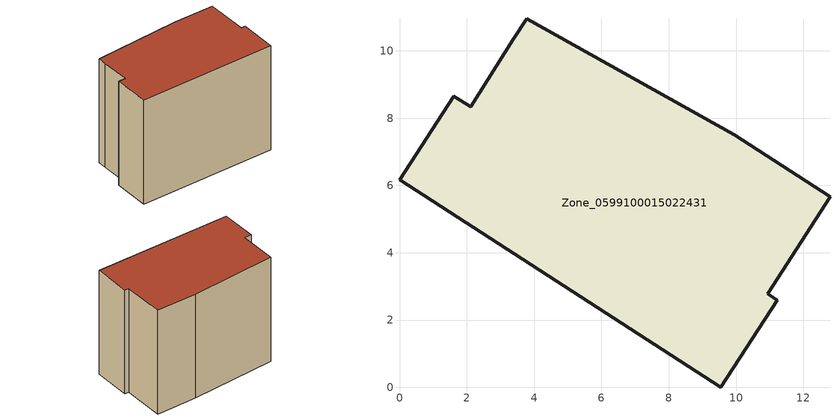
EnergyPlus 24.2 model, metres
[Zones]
Zone_0599100015022431
 floor ground (C_G): 9.55,0 0,6.16 1.61,8.65 2.12,8.34 3.37,10.34 3.78,10.96 9.95,7.5 12.79,5.66 10.94,2.78 11.22,2.59 z1
 wall outside (C_F): 9.95,7.5 3.78,10.96 3.37,10.34 2.12,8.34 1.61,8.65 0,6.16 9.55,0 11.22,2.59 10.94,2.78 12.79,5.66 9.95,7.5 z1:10.02
 roof outside (C_R): 1.61,8.65 0,6.16 9.55,0 11.22,2.59 10.94,2.78 12.79,5.66 9.95,7.5 3.78,10.96 3.37,10.34 2.12,8.34 z10.02
[BUILDING]
Pand.0599100015022431: North Axis=0; Terrain=City; Loads Convergence Tolerance Value=0.04; Temperature Convergence Tolerance Value=0.4; Solar Distribution=FullExterior; Maximum Number of Warmup Days=25; Minimum Number of Warmup Days=1
[Site:Location]
Rotterdam.The.Hague.AP_ZH_NLD Design_Conditions: Latitude=51.96; Longitude=4.45; Time Zone=1; Elevation=-4.5
[SITE:GROUNDTEMPERATURE:BUILDINGSURFACE]
18, 18, 18, 18, 18, 18, 18, 18, 18, 18, 18, 18
[MATERIAL] Thermal Absorptance=0.9; Solar Absorptance=0.7; Visible Absorptance=0.7
Name | Roughness | Thickness | Conductivity | Density | Specific Heat
G.TI.2006-2014 | MediumSmooth | 0.15 | 0.06 | 540 | 1210
F.TI.2006-2014 | Rough | 0.3 | 0.12 | 1920 | 840
R.TI.2006-2014 | MediumRough | 0.2 | 0.08 | 1500 | 1000
[CONSTRUCTION]
C_G: G.TI.2006-2014
C_F: F.TI.2006-2014
C_R: R.TI.2006-2014
[ZONE]
Zone_0599100015022431: Type=1; Multiplier=1; Ceiling Height=Autocalculate; Volume=Autocalculate; Floor Area=autocalculate; Part of Total Floor Area=Yes
[ZONEINFILTRATION:DESIGNFLOWRATE]
Infil_Zone_0599100015022431: Zone or ZoneList or Space or SpaceList=Zone_0599100015022431; Schedule=AlwaysOn; Design Flow Rate Calculation Method=Flow/Area; Flow Rate per Floor Area=0.0015; Constant Term Coefficient=1; Temperature Term Coefficient=0; Velocity Term Coefficient=0; Velocity Squared Term Coefficient=0
[HVACTEMPLATE:ZONE:IDEALLOADSAIRSYSTEM]
Zone_0599100015022431: Maximum Heating Supply Air Temperature=50; Minimum Cooling Supply Air Temperature=13; Maximum Heating Supply Air Humidity Ratio=0.0156; Minimum Cooling Supply Air Humidity Ratio=0.0077; Heating Limit=NoLimit; Cooling Limit=NoLimit; Dehumidification Control Type=ConstantSensibleHeatRatio; Cooling Sensible Heat Ratio=0.7; Dehumidification Setpoint=60; Humidification Control Type=None; Humidification Setpoint=30; Outdoor Air Method=None; Outdoor Air Flow Rate per Person=0.00944; Outdoor Air Flow Rate per Zone Floor Area=0; Outdoor Air Flow Rate per Zone=0; Demand Controlled Ventilation Type=None; Outdoor Air Economizer Type=NoEconomizer; Heat Recovery Type=None; Sensible Heat Recovery Effectiveness=0.7; Latent Heat Recovery Effectiveness=0.65
[ZONECONTROL:THERMOSTAT]
ThermostatControl_Zone_0599100015022431: Zone or ZoneList=Zone_0599100015022431; Control Type Schedule=DualSetpointControlType; Control 1=Thermostat_Zone_0599100015022431; Temperature Difference Between Cutout And Setpoint=0
[THERMOSTATSETPOINT:DUALSETPOINT]
Thermostat_Zone_0599100015022431: Heating Setpoint Temperature Schedule=HeatingSetpoint_Zone_0599100015022431; Cooling Setpoint Temperature Schedule=CoolingSetpoint_Zone_0599100015022431
[SCHEDULE:COMPACT]
HeatingSetpoint_Zone_0599100015022431: Through: 12/31, For: AllDays, Until: 24:00, 21
CoolingSetpoint_Zone_0599100015022431: Through: 12/31, For: AllDays, Until: 24:00, 24
DualSetpointControlType: Through: 12/31, For: AllDays, Until: 24:00, 4
AlwaysOn: Through: 12/31, For: AllDays, Until: 24:00, 1
